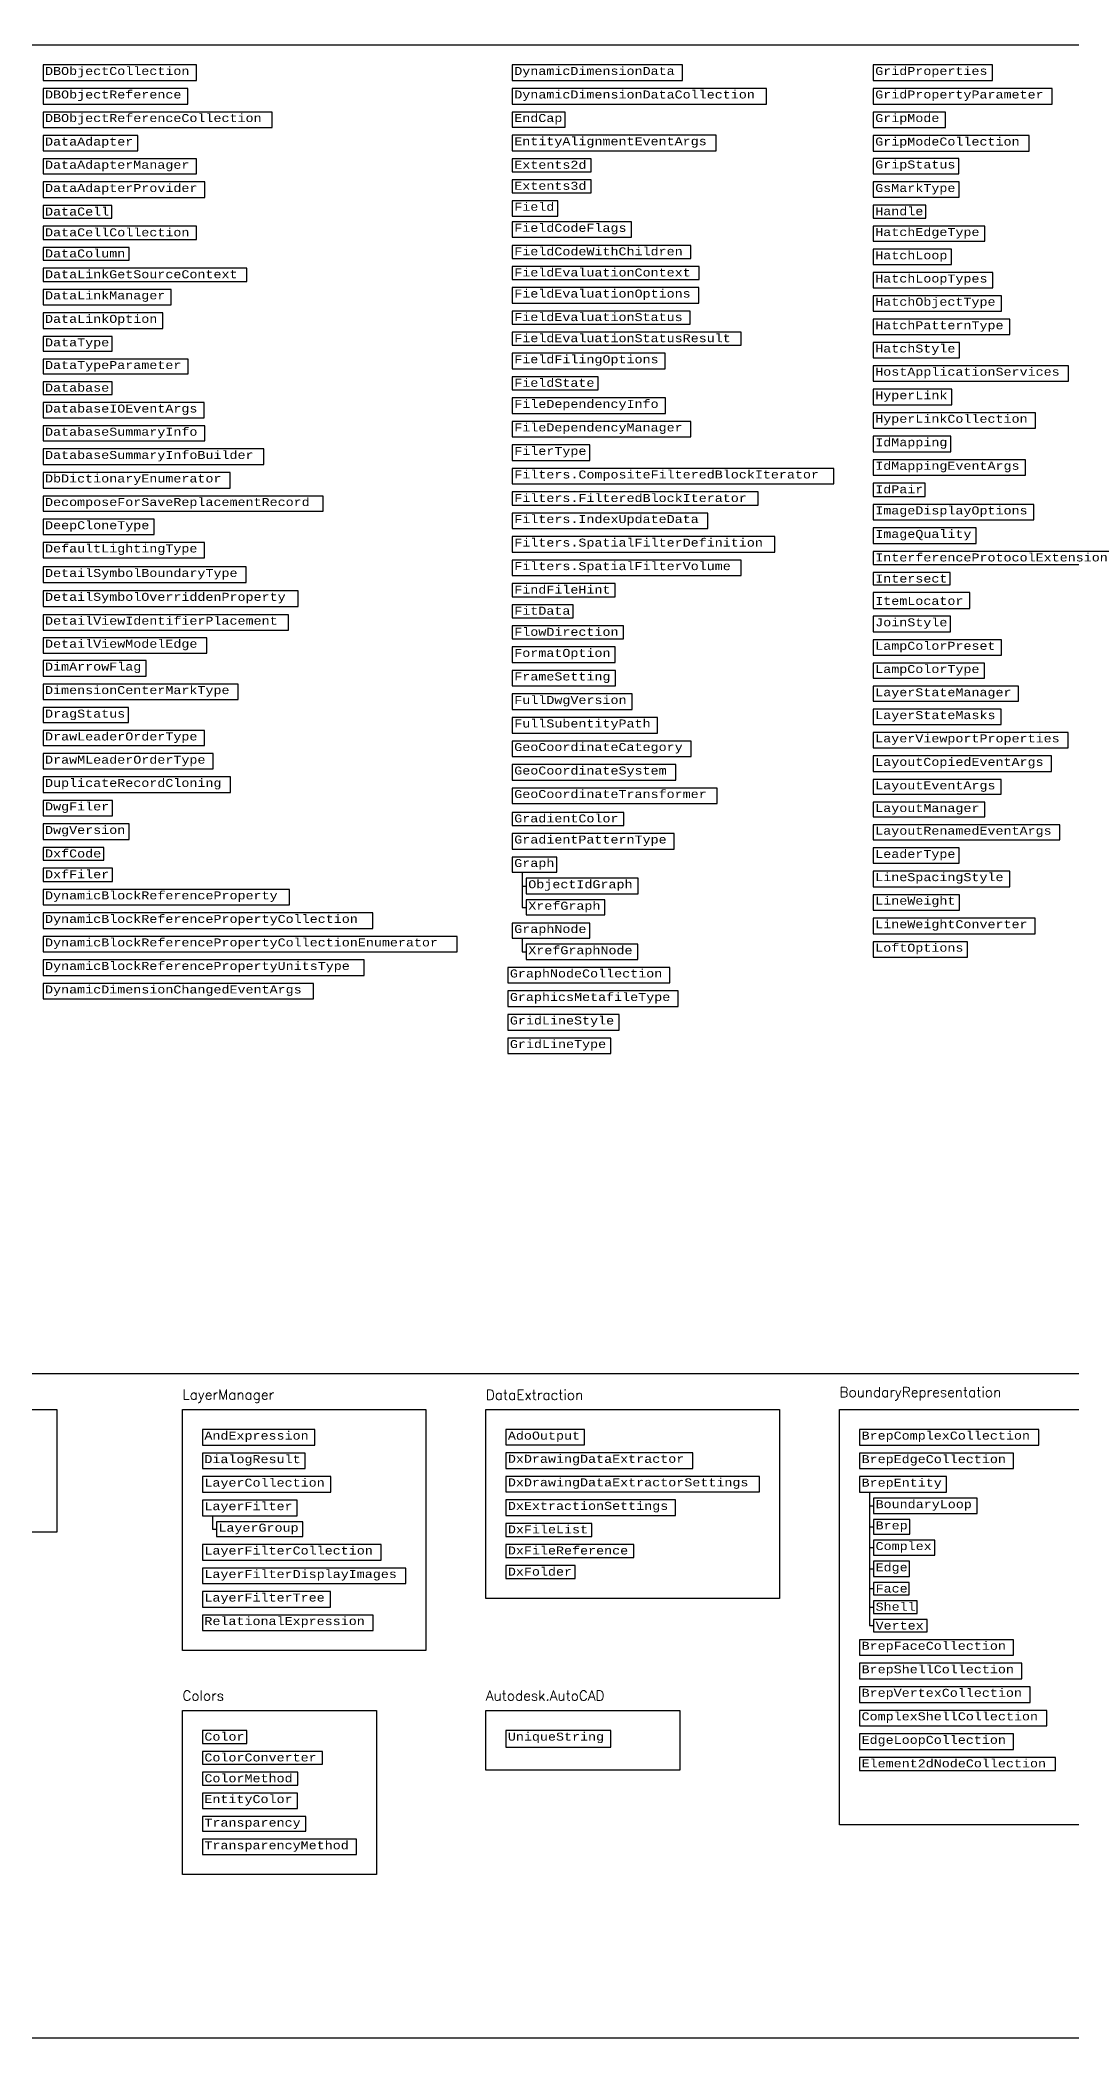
# Model space of a CAD drawing. Header units: inches. Extents: x 349 to 921, y -344 to 10.
# Drawn here: x 703.9 to 755.4, y -185.2 to -85.4 of the extents above; entities that cross this region are included whole.
import ezdxf

# ---------------------------------------------------------------- set-up
doc = ezdxf.new("R2010")
doc.units = ezdxf.units.IN
doc.header["$MEASUREMENT"] = 0
doc.layers.add('Managed classes', color=3, linetype='Continuous')
doc.layers.add('ObjectARX 2009 Managed classes', color=7, linetype='Continuous')
doc.styles.add('Categories', font='romanc.shx', dxfattribs={"height": 0.5})
doc.styles.add('PureManaged', font='cour.ttf', dxfattribs={"height": 0.4})
doc.styles.get("Standard").update_dxf_attribs({"font": 'cour.ttf'})

msp = doc.modelspace()

# ---------------------------------------------------------------- linework, layer by layer
for p, q in [((727.973, -126.968), (727.973, -128.724)), ((727.973, -127.656), (728.173, -127.656)), ((727.973, -128.724), (728.173, -128.724)), ((727.973, -130.266), (727.973, -130.946)), ((727.973, -130.946), (728.173, -130.946)), ((745.334, -157.95), (745.334, -164.622)), ((745.334, -158.63), (745.534, -158.63)), ((712.484, -159.125), (712.484, -159.796)), ((745.334, -159.677), (745.534, -159.677)), ((712.484, -159.796), (712.684, -159.796)), ((745.334, -160.723), (745.534, -160.723)), ((745.334, -161.784), (745.534, -161.784)), ((745.334, -162.77), (745.534, -162.77)), ((745.334, -163.696), (745.534, -163.696)), ((745.334, -164.622), (745.534, -164.622))]:
    msp.add_line(p, q)
for points in [[(636.228, 1.1), (920.942, 1.1), (920.942, -185.231), (636.229, -185.231)], [(639.228, -85.623), (828.151, -85.623), (828.151, -152.038), (639.229, -152.038)], [(704.019, -86.623), (704.019, -87.398), (711.688, -87.398), (711.688, -86.623)], [(727.473, -86.623), (727.473, -87.398), (735.982, -87.398), (735.982, -86.623)], [(745.516, -86.623), (745.516, -87.398), (751.484, -87.398), (751.484, -86.623)], [(704.019, -87.798), (704.019, -88.574), (711.254, -88.574), (711.254, -87.798)], [(727.473, -87.798), (727.473, -88.574), (740.184, -88.574), (740.184, -87.798)], [(745.516, -87.798), (745.516, -88.574), (754.457, -88.574), (754.457, -87.798)], [(704.019, -88.974), (704.019, -89.749), (715.469, -89.749), (715.469, -88.974)], [(727.473, -88.974), (727.473, -89.735), (730.124, -89.735), (730.124, -88.974)], [(745.516, -88.974), (745.516, -89.749), (749.135, -89.749), (749.135, -88.974)], [(704.019, -90.149), (704.019, -90.91), (708.748, -90.91), (708.748, -90.149)], [(727.473, -90.135), (727.473, -90.91), (737.657, -90.91), (737.657, -90.135)], [(745.516, -90.149), (745.516, -90.925), (753.314, -90.925), (753.314, -90.149)], [(704.019, -91.31), (704.019, -92.071), (711.689, -92.071), (711.689, -91.31)], [(727.473, -91.31), (727.473, -91.961), (731.413, -91.961), (731.413, -91.31)], [(745.516, -91.296), (745.516, -92.071), (749.803, -92.071), (749.803, -91.296)], [(704.019, -92.471), (704.019, -93.247), (712.109, -93.247), (712.109, -92.471)], [(727.473, -92.361), (727.473, -93.011), (731.413, -93.011), (731.413, -92.361)], [(745.516, -92.471), (745.516, -93.232), (749.82, -93.232), (749.82, -92.471)], [(704.019, -93.647), (704.019, -94.287), (707.463, -94.287), (707.463, -93.647)], [(727.473, -93.407), (727.473, -94.183), (729.748, -94.183), (729.748, -93.407)], [(745.516, -93.632), (745.516, -94.273), (748.146, -94.273), (748.146, -93.632)], [(704.019, -94.687), (704.019, -95.342), (711.688, -95.342), (711.688, -94.687)], [(727.473, -94.462), (727.473, -95.237), (733.431, -95.237), (733.431, -94.462)], [(745.516, -94.673), (745.516, -95.434), (751.088, -95.434), (751.088, -94.673)], [(704.019, -95.742), (704.019, -96.382), (708.327, -96.382), (708.327, -95.742)], [(727.473, -95.637), (727.473, -96.292), (736.402, -96.292), (736.402, -95.637)], [(745.516, -95.834), (745.516, -96.595), (749.421, -96.595), (749.421, -95.834)], [(704.019, -96.782), (704.019, -97.437), (714.199, -97.437), (714.199, -96.782)], [(727.473, -96.692), (727.473, -97.347), (736.813, -97.347), (736.813, -96.692)], [(704.019, -97.837), (704.019, -98.612), (710.428, -98.612), (710.428, -97.837)], [(727.473, -97.747), (727.473, -98.522), (736.792, -98.522), (736.792, -97.747)], [(745.516, -96.995), (745.516, -97.756), (751.491, -97.756), (751.491, -96.995)], [(745.516, -98.156), (745.516, -98.931), (751.928, -98.931), (751.928, -98.156)], [(704.019, -99.012), (704.019, -99.787), (710.007, -99.787), (710.007, -99.012)], [(727.473, -98.922), (727.473, -99.577), (736.372, -99.577), (736.372, -98.922)], [(745.516, -99.331), (745.516, -100.092), (752.348, -100.092), (752.348, -99.331)], [(704.019, -100.187), (704.019, -100.919), (707.472, -100.919), (707.472, -100.187)], [(727.473, -99.977), (727.473, -100.632), (738.914, -100.632), (738.914, -99.977)], [(745.516, -100.492), (745.516, -101.253), (749.827, -101.253), (749.827, -100.492)], [(704.019, -101.319), (704.019, -102.051), (711.269, -102.051), (711.269, -101.319)], [(727.473, -101.032), (727.473, -101.807), (735.111, -101.807), (735.111, -101.032)], [(745.516, -101.653), (745.516, -102.428), (755.273, -102.428), (755.273, -101.653)], [(704.019, -102.451), (704.019, -103.092), (707.472, -103.092), (707.472, -102.451)], [(727.473, -102.207), (727.473, -102.862), (731.767, -102.862), (731.767, -102.207)], [(745.516, -102.828), (745.516, -103.604), (749.441, -103.604), (749.441, -102.828)], [(704.019, -103.492), (704.019, -104.253), (712.078, -104.253), (712.078, -103.492)], [(727.473, -103.262), (727.473, -104.037), (735.133, -104.037), (735.133, -103.262)], [(704.019, -104.653), (704.019, -105.414), (712.099, -105.414), (712.099, -104.653)], [(727.473, -104.437), (727.473, -105.212), (736.403, -105.212), (736.403, -104.437)], [(745.516, -104.004), (745.516, -104.779), (753.622, -104.779), (753.622, -104.004)], [(704.019, -105.814), (704.019, -106.589), (715.05, -106.589), (715.05, -105.814)], [(727.473, -105.612), (727.473, -106.388), (731.347, -106.388), (731.347, -105.612)], [(745.516, -105.179), (745.516, -105.955), (749.392, -105.955), (749.392, -105.179)], [(727.473, -106.788), (727.473, -107.563), (743.546, -107.563), (743.546, -106.788)], [(745.516, -106.355), (745.516, -107.13), (753.13, -107.13), (753.13, -106.355)], [(704.019, -106.989), (704.019, -107.765), (713.37, -107.765), (713.37, -106.989)], [(745.516, -107.53), (745.516, -108.185), (748.119, -108.185), (748.119, -107.53)], [(704.019, -108.165), (704.019, -108.926), (718.019, -108.926), (718.019, -108.165)], [(727.473, -107.963), (727.473, -108.618), (739.765, -108.618), (739.765, -107.963)], [(745.516, -108.585), (745.516, -109.36), (753.55, -109.36), (753.55, -108.585)], [(704.019, -109.326), (704.019, -110.087), (709.573, -110.087), (709.573, -109.326)], [(727.473, -109.018), (727.473, -109.793), (737.242, -109.793), (737.242, -109.018)], [(745.516, -109.76), (745.516, -110.535), (750.662, -110.535), (750.662, -109.76)], [(704.019, -110.487), (704.019, -111.262), (712.094, -111.262), (712.094, -110.487)], [(727.473, -110.193), (727.473, -110.969), (740.604, -110.969), (740.604, -110.193)], [(704.019, -111.712), (704.019, -112.488), (714.176, -112.488), (714.176, -111.712)], [(727.473, -111.369), (727.473, -112.144), (738.91, -112.144), (738.91, -111.369)], [(745.516, -110.935), (745.516, -111.59), (757.782, -111.59), (757.782, -110.935)], [(727.473, -112.544), (727.473, -113.199), (732.611, -113.199), (732.611, -112.544)], [(745.516, -111.99), (745.516, -112.601), (749.369, -112.601), (749.369, -111.99)], [(704.019, -112.904), (704.019, -113.679), (716.769, -113.679), (716.769, -112.904)], [(727.473, -113.599), (727.473, -114.253), (730.52, -114.253), (730.52, -113.599)], [(745.516, -112.991), (745.516, -113.787), (750.341, -113.787), (750.341, -112.991)], [(704.019, -114.096), (704.019, -114.871), (716.288, -114.871), (716.288, -114.096)], [(727.473, -114.653), (727.473, -115.308), (733.041, -115.308), (733.041, -114.653)], [(745.516, -114.177), (745.516, -114.952), (749.385, -114.952), (749.385, -114.177)], [(704.019, -115.249), (704.019, -116.024), (712.21, -116.024), (712.21, -115.249)], [(727.473, -115.708), (727.473, -116.484), (732.621, -116.484), (732.621, -115.708)], [(745.516, -115.352), (745.516, -116.113), (751.925, -116.113), (751.925, -115.352)], [(704.019, -116.389), (704.019, -117.164), (709.18, -117.164), (709.18, -116.389)], [(745.516, -116.513), (745.516, -117.274), (751.08, -117.274), (751.08, -116.513)], [(704.019, -117.564), (704.019, -118.34), (713.775, -118.34), (713.775, -117.564)], [(727.473, -116.884), (727.473, -117.659), (732.634, -117.659), (732.634, -116.884)], [(745.516, -117.674), (745.516, -118.415), (752.776, -118.415), (752.776, -117.674)], [(704.019, -118.74), (704.019, -119.481), (708.296, -119.481), (708.296, -118.74)], [(727.473, -118.059), (727.473, -118.834), (733.461, -118.834), (733.461, -118.059)], [(745.516, -118.815), (745.516, -119.577), (751.904, -119.577), (751.904, -118.815)], [(727.473, -119.234), (727.473, -120.01), (734.729, -120.01), (734.729, -119.234)], [(704.019, -119.881), (704.019, -120.642), (712.094, -120.642), (712.094, -119.881)], [(727.473, -120.41), (727.473, -121.185), (736.421, -121.185), (736.421, -120.41)], [(745.516, -119.977), (745.516, -120.752), (755.265, -120.752), (755.265, -119.977)], [(704.019, -121.042), (704.019, -121.803), (712.515, -121.803), (712.515, -121.042)], [(727.473, -121.585), (727.473, -122.36), (735.644, -122.36), (735.644, -121.585)], [(745.516, -121.152), (745.516, -121.927), (754.425, -121.927), (754.425, -121.152)], [(704.019, -122.203), (704.019, -122.978), (713.382, -122.978), (713.382, -122.203)], [(727.473, -122.76), (727.473, -123.536), (737.719, -123.536), (737.719, -122.76)], [(745.516, -122.327), (745.516, -123.059), (751.904, -123.059), (751.904, -122.327)], [(704.019, -123.378), (704.019, -124.154), (707.487, -124.154), (707.487, -123.378)], [(745.516, -123.459), (745.516, -124.191), (751.095, -124.191), (751.095, -123.459)], [(704.019, -124.554), (704.019, -125.329), (708.327, -125.329), (708.327, -124.554)], [(727.473, -123.977), (727.473, -124.632), (733.053, -124.632), (733.053, -123.977)], [(745.516, -124.591), (745.516, -125.352), (754.845, -125.352), (754.845, -124.591)], [(704.019, -125.729), (704.019, -126.37), (707.052, -126.37), (707.052, -125.729)], [(727.473, -125.032), (727.473, -125.807), (735.559, -125.807), (735.559, -125.032)], [(745.516, -125.752), (745.516, -126.513), (749.82, -126.513), (749.82, -125.752)], [(704.019, -126.77), (704.019, -127.424), (707.487, -127.424), (707.487, -126.77)], [(727.473, -126.207), (727.473, -126.968), (729.698, -126.968), (729.698, -126.207)], [(728.173, -127.268), (728.173, -128.044), (733.767, -128.044), (733.767, -127.268)], [(745.516, -126.913), (745.516, -127.689), (752.341, -127.689), (752.341, -126.913)], [(704.019, -127.824), (704.019, -128.6), (716.332, -128.6), (716.332, -127.824)], [(728.173, -128.344), (728.173, -129.105), (732.095, -129.105), (732.095, -128.344)], [(745.516, -128.089), (745.516, -128.864), (749.824, -128.864), (749.824, -128.089)], [(704.019, -129), (704.019, -129.775), (720.511, -129.775), (720.511, -129)], [(727.473, -129.505), (727.473, -130.266), (731.357, -130.266), (731.357, -129.505)], [(745.516, -129.264), (745.516, -130.039), (753.616, -130.039), (753.616, -129.264)], [(704.019, -130.175), (704.019, -130.95), (724.714, -130.95), (724.714, -130.175)], [(728.173, -130.566), (728.173, -131.327), (733.754, -131.327), (733.754, -130.566)], [(745.516, -130.439), (745.516, -131.215), (750.223, -131.215), (750.223, -130.439)], [(704.019, -131.35), (704.019, -132.126), (720.078, -132.126), (720.078, -131.35)], [(727.254, -131.727), (727.254, -132.502), (735.353, -132.502), (735.353, -131.727)], [(704.019, -132.526), (704.019, -133.301), (717.54, -133.301), (717.54, -132.526)], [(727.254, -132.902), (727.254, -133.677), (735.759, -133.677), (735.759, -132.902)], [(727.254, -134.077), (727.254, -134.853), (732.818, -134.853), (732.818, -134.077)], [(727.254, -135.253), (727.254, -136.028), (732.398, -136.028), (732.398, -135.253)], [(688.286, -153.823), (704.708, -153.823), (704.708, -159.947), (688.286, -159.947)], [(710.984, -153.823), (723.153, -153.823), (723.153, -165.868), (710.984, -165.868)], [(726.153, -153.823), (740.834, -153.823), (740.834, -163.26), (726.153, -163.26)], [(743.834, -153.823), (783.64, -153.823), (783.64, -174.583), (743.834, -174.583)], [(711.984, -154.823), (711.984, -155.599), (717.6, -155.599), (717.6, -154.823)], [(727.153, -154.823), (727.153, -155.584), (731.079, -155.584), (731.079, -154.823)], [(744.834, -154.823), (744.834, -155.599), (753.787, -155.599), (753.787, -154.823)], [(711.984, -155.999), (711.984, -156.774), (717.122, -156.774), (717.122, -155.999)], [(727.153, -155.984), (727.153, -156.76), (736.504, -156.76), (736.504, -155.984)], [(744.834, -155.999), (744.834, -156.774), (752.527, -156.774), (752.527, -155.999)], [(711.984, -157.174), (711.984, -157.95), (718.402, -157.95), (718.402, -157.174)], [(727.153, -157.16), (727.153, -157.935), (739.834, -157.935), (739.834, -157.16)], [(744.834, -157.174), (744.834, -157.95), (749.187, -157.95), (749.187, -157.174)], [(711.984, -158.35), (711.984, -159.125), (716.723, -159.125), (716.723, -158.35)], [(727.153, -158.335), (727.153, -159.111), (735.632, -159.111), (735.632, -158.335)], [(745.534, -158.25), (745.534, -159.011), (750.706, -159.011), (750.706, -158.25)], [(712.684, -159.425), (712.684, -160.166), (717.001, -160.166), (717.001, -159.425)], [(727.153, -159.511), (727.153, -160.165), (731.451, -160.165), (731.451, -159.511)], [(745.534, -159.311), (745.534, -160.043), (747.344, -160.043), (747.344, -159.311)], [(711.984, -160.566), (711.984, -161.342), (720.923, -161.342), (720.923, -160.566)], [(727.153, -160.565), (727.153, -161.22), (733.548, -161.22), (733.548, -160.565)], [(745.534, -160.343), (745.534, -161.104), (748.598, -161.104), (748.598, -160.343)], [(711.984, -161.742), (711.984, -162.517), (722.153, -162.517), (722.153, -161.742)], [(727.153, -161.62), (727.153, -162.26), (730.621, -162.26), (730.621, -161.62)], [(745.534, -161.404), (745.534, -162.165), (747.33, -162.165), (747.33, -161.404)], [(745.534, -162.465), (745.534, -163.076), (747.306, -163.076), (747.306, -162.465)], [(711.984, -162.917), (711.984, -163.692), (718.388, -163.692), (718.388, -162.917)], [(745.534, -163.376), (745.534, -164.016), (747.708, -164.016), (747.708, -163.376)], [(711.984, -164.092), (711.984, -164.868), (720.517, -164.868), (720.517, -164.092)], [(745.534, -164.316), (745.534, -164.928), (748.215, -164.928), (748.215, -164.316)], [(744.834, -165.328), (744.834, -166.103), (752.527, -166.103), (752.527, -165.328)], [(744.834, -166.503), (744.834, -167.278), (752.947, -167.278), (752.947, -166.503)], [(744.834, -167.678), (744.834, -168.454), (753.367, -168.454), (753.367, -167.678)], [(710.984, -168.868), (720.686, -168.868), (720.686, -177.057), (710.984, -177.057)], [(726.153, -168.868), (735.856, -168.868), (735.856, -171.842), (726.153, -171.842)], [(744.834, -168.854), (744.834, -169.629), (754.194, -169.629), (754.194, -168.854)], [(711.984, -169.868), (711.984, -170.508), (714.202, -170.508), (714.202, -169.868)], [(727.153, -169.868), (727.153, -170.699), (732.402, -170.699), (732.402, -169.868)], [(744.834, -170.029), (744.834, -170.804), (752.526, -170.804), (752.526, -170.029)], [(711.984, -170.908), (711.984, -171.548), (717.983, -171.548), (717.983, -170.908)], [(744.834, -171.204), (744.834, -171.859), (754.627, -171.859), (754.627, -171.204)], [(711.984, -171.948), (711.984, -172.589), (716.751, -172.589), (716.751, -171.948)], [(711.984, -172.989), (711.984, -173.764), (716.736, -173.764), (716.736, -172.989)], [(711.984, -174.164), (711.984, -174.896), (717.159, -174.896), (717.159, -174.164)], [(711.984, -175.296), (711.984, -176.057), (719.686, -176.057), (719.686, -175.296)]]:
    msp.add_lwpolyline(points, close=True)

# ---------------------------------------------------------------- texts
at = {"color": 1, "char_height": 0.5, "attachment_point": 1, "style": 'Categories'}
for s, insert, width in [('BoundaryRepresentation', (743.834, -152.699), 28.57236), ('LayerManager', (710.984, -152.823), 5.48556), ('DataExtraction', (726.153, -152.836), 14.68034), ('Colors', (710.984, -167.868), 5.6477), ('Autodesk.AutoCAD', (726.153, -167.868), 5.6477)]:
    msp.add_mtext(s, dxfattribs=dict(at, insert=insert, width=width))
at = {"layer": 'Managed classes', "char_height": 0.4, "attachment_point": 1, "style": 'PureManaged'}
for s, insert in [('{\\Fcourier new;DBObjectCollection}', (704.119, -86.723)), ('{\\Fcourier new;DynamicDimensionData}', (727.573, -86.723)), ('{\\Fcourier new;GridProperties}', (745.616, -86.723)), ('{\\Fcourier new;DBObjectReference}', (704.119, -87.898)), ('{\\Fcourier new;DynamicDimensionDataCollection}', (727.573, -87.898)), ('{\\Fcourier new;GridPropertyParameter}', (745.616, -87.898)), ('{\\Fcourier new;DBObjectReferenceCollection}', (704.119, -89.074)), ('{\\Fcourier new;EndCap}', (727.573, -89.074)), ('{\\Fcourier new|c0;GripMode}', (745.616, -89.074)), ('{\\Fcourier new;DataAdapter}', (704.119, -90.249)), ('{\\Fcourier new;EntityAlignmentEventArgs}', (727.573, -90.235)), ('{\\Fcourier new|c0;GripModeCollection}', (745.616, -90.249)), ('{\\Fcourier new;DataAdapterManager}', (704.119, -91.41)), ('{\\Fcourier new;Extents2d}', (727.573, -91.41)), ('{\\Fcourier new;GripStatus}', (745.616, -91.396)), ('{\\Fcourier new;DataAdapterProvider}', (704.119, -92.571)), ('{\\Fcourier new;Extents3d}', (727.573, -92.461)), ('{\\Fcourier new;GsMarkType}', (745.616, -92.571)), ('{\\Fcourier new;DataCell}', (704.119, -93.747)), ('{\\Fcourier new|c0;Field}', (727.573, -93.507)), ('{\\Fcourier new;Handle}', (745.616, -93.732)), ('{\\Fcourier new;DataCellCollection}', (704.119, -94.787)), ('{\\Fcourier new;FieldCodeFlags}', (727.573, -94.562)), ('{\\Fcourier new;HatchEdgeType}', (745.616, -94.773)), ('{\\Fcourier new;DataColumn}', (704.119, -95.842)), ('{\\Fcourier new;FieldCodeWithChildren}', (727.573, -95.737)), ('{\\Fcourier new;DataLinkGetSourceContext}', (704.119, -96.882)), ('{\\Fcourier new;FieldEvaluationContext}', (727.573, -96.792)), ('{\\Fcourier new;HatchLoop}', (745.616, -95.934)), ('{\\Fcourier new;FieldEvaluationOptions}', (727.573, -97.847)), ('{\\Fcourier new;HatchLoopTypes}', (745.616, -97.095)), ('{\\Fcourier new;DataLinkManager}', (704.119, -97.937)), ('{\\Fcourier new;HatchObjectType}', (745.616, -98.256)), ('{\\Fcourier new;DataLinkOption}', (704.119, -99.112)), ('{\\Fcourier new;FieldEvaluationStatus}', (727.573, -99.022)), ('{\\Fcourier new;HatchPatternType}', (745.616, -99.431)), ('{\\Fcourier new;DataType}', (704.119, -100.287)), ('{\\Fcourier new;FieldEvaluationStatusResult}', (727.573, -100.077)), ('{\\Fcourier new;HatchStyle}', (745.616, -100.592)), ('{\\Fcourier new;DataTypeParameter}', (704.119, -101.419)), ('{\\Fcourier new;FieldFilingOptions}', (727.573, -101.132)), ('{\\Fcourier new;HostApplicationServices}', (745.616, -101.753)), ('{\\Fcourier new;Database}', (704.119, -102.551)), ('{\\Fcourier new;FieldState}', (727.573, -102.307)), ('{\\Fcourier new;DatabaseIOEventArgs}', (704.119, -103.592)), ('{\\Fcourier new;FileDependencyInfo}', (727.573, -103.362)), ('{\\Fcourier new;HyperLink}', (745.616, -102.928)), ('{\\Fcourier new;DatabaseSummaryInfo}', (704.119, -104.753)), ('{\\Fcourier new;FileDependencyManager}', (727.573, -104.537)), ('{\\Fcourier new;HyperLinkCollection}', (745.616, -104.104)), ('{\\Fcourier new;FilerType}', (727.573, -105.712)), ('{\\Fcourier new;IdMapping}', (745.616, -105.279)), ('{\\Fcourier new;DatabaseSummaryInfoBuilder}', (704.119, -105.914)), ('{\\Fcourier new;Filters.CompositeFilteredBlockIterator}', (727.573, -106.888)), ('{\\Fcourier new;IdMappingEventArgs}', (745.616, -106.455)), ('{\\Fcourier new;DbDictionaryEnumerator}', (704.119, -107.089)), ('{\\Fcourier new;IdPair}', (745.616, -107.63)), ('{\\Fcourier new;DecomposeForSaveReplacementRecord}', (704.119, -108.265)), ('{\\Fcourier new;Filters.FilteredBlockIterator}', (727.573, -108.063)), ('{\\Fcourier new;ImageDisplayOptions}', (745.616, -108.685)), ('{\\Fcourier new;DeepCloneType}', (704.119, -109.426)), ('{\\Fcourier new;Filters.IndexUpdateData}', (727.573, -109.118)), ('{\\Fcourier new;ImageQuality}', (745.616, -109.86)), ('{\\Fcourier new;DefaultLightingType}', (704.119, -110.587)), ('{\\Fcourier new;Filters.SpatialFilterDefinition}', (727.573, -110.293)), ('{\\Fcourier new|c0;DetailSymbolBoundaryType}', (704.119, -111.812)), ('{\\Fcourier new;Filters.SpatialFilterVolume}', (727.573, -111.469)), ('{\\Fcourier new;InterferenceProtocolExtension}', (745.616, -111.035)), ('{\\Fcourier new;FindFileHint}', (727.573, -112.644)), ('{\\Fcourier new;Intersect}', (745.616, -112.09)), ('{\\Fcourier new|c0;DetailSymbolOverriddenProperty}', (704.119, -113.004)), ('{\\Fcourier new;FitData}', (727.573, -113.699)), ('{\\Fcourier new|c0;ItemLocator}', (745.616, -113.208)), ('{\\Fcourier new|c0;DetailViewIdentifierPlacement}', (704.119, -114.196)), ('{\\Fcourier new;FlowDirection}', (727.573, -114.753)), ('{\\Fcourier new;JoinStyle}', (745.616, -114.277)), ('{\\Fcourier new|c0;DetailViewModelEdge}', (704.119, -115.349)), ('{\\Fcourier new;FormatOption}', (727.573, -115.808)), ('{\\Fcourier new;LampColorPreset}', (745.616, -115.452)), ('{\\Fcourier new;DimArrowFlag}', (704.119, -116.489)), ('{\\Fcourier new;LampColorType}', (745.616, -116.613)), ('{\\Fcourier new;DimensionCenterMarkType}', (704.119, -117.664)), ('{\\Fcourier new;FrameSetting}', (727.573, -116.984)), ('{\\Fcourier new;LayerStateManager}', (745.616, -117.774)), ('{\\Fcourier new;FullDwgVersion}', (727.573, -118.159)), ('{\\Fcourier new;DragStatus}', (704.119, -118.84)), ('{\\Fcourier new;FullSubentityPath}', (727.573, -119.334)), ('{\\Fcourier new;LayerStateMasks}', (745.616, -118.915)), ('{\\Fcourier new;DrawLeaderOrderType}', (704.119, -119.981)), ('{\\Fcourier new|c0;GeoCoordinateCategory}', (727.573, -120.51)), ('{\\Fcourier new;LayerViewportProperties}', (745.616, -120.077)), ('{\\Fcourier new;DrawMLeaderOrderType}', (704.119, -121.142)), ('{\\Fcourier new|c0;GeoCoordinateSystem}', (727.573, -121.685)), ('{\\Fcourier new;LayoutCopiedEventArgs}', (745.616, -121.252)), ('{\\Fcourier new;DuplicateRecordCloning}', (704.119, -122.303)), ('{\\Fcourier new|c0;GeoCoordinateTransformer}', (727.573, -122.86)), ('{\\Fcourier new;LayoutEventArgs}', (745.616, -122.427)), ('{\\Fcourier new;DwgFiler}', (704.119, -123.478)), ('{\\Fcourier new;LayoutManager}', (745.616, -123.559)), ('{\\Fcourier new;DwgVersion}', (704.119, -124.654)), ('{\\Fcourier new;GradientColor}', (727.573, -124.077)), ('{\\Fcourier new;LayoutRenamedEventArgs}', (745.616, -124.691)), ('{\\Fcourier new;DxfCode}', (704.119, -125.829)), ('{\\Fcourier new;GradientPatternType}', (727.573, -125.132)), ('{\\Fcourier new;LeaderType}', (745.616, -125.852)), ('{\\Fcourier new;Graph}', (727.573, -126.307)), ('{\\Fcourier new;DxfFiler}', (704.119, -126.87)), ('{\\Fcourier new;ObjectIdGraph}', (728.273, -127.368)), ('{\\Fcourier new;LineSpacingStyle}', (745.616, -127.013)), ('{\\Fcourier new;DynamicBlockReferenceProperty}', (704.119, -127.924)), ('{\\Fcourier new;XrefGraph}', (728.273, -128.444)), ('{\\Fcourier new;LineWeight}', (745.616, -128.189)), ('{\\Fcourier new;DynamicBlockReferencePropertyCollection}', (704.119, -129.1)), ('{\\Fcourier new;GraphNode}', (727.573, -129.605)), ('{\\Fcourier new;LineWeightConverter}', (745.616, -129.364)), ('{\\Fcourier new;DynamicBlockReferencePropertyCollectionEnumerator}', (704.119, -130.275)), ('{\\Fcourier new;XrefGraphNode}', (728.273, -130.666)), ('{\\Fcourier new;LoftOptions}', (745.616, -130.539)), ('{\\Fcourier new;DynamicBlockReferencePropertyUnitsType}', (704.119, -131.45)), ('{\\Fcourier new;GraphNodeCollection}', (727.354, -131.827)), ('{\\Fcourier new|c0;DynamicDimensionChangedEventArgs}', (704.119, -132.626)), ('{\\Fcourier new;GraphicsMetafileType}', (727.354, -133.002)), ('{\\Fcourier new;GridLineStyle}', (727.354, -134.177)), ('{\\Fcourier new;GridLineType}', (727.354, -135.353)), ('{\\Fcourier new;AndExpression}', (712.084, -154.923)), ('{\\Fcourier new;DialogResult}', (712.084, -156.099)), ('{\\Fcourier new;LayerCollection}', (712.084, -157.274)), ('{\\Fcourier new;LayerFilter}', (712.084, -158.45)), ('{\\Fcourier new;LayerGroup}', (712.784, -159.525)), ('{\\Fcourier new;LayerFilterCollection}', (712.084, -160.666)), ('{\\Fcourier new;LayerFilterDisplayImages}', (712.084, -161.842)), ('{\\Fcourier new;LayerFilterTree}', (712.084, -163.017)), ('{\\Fcourier new;RelationalExpression}', (712.084, -164.192)), ('{\\Fcourier new;Color}', (712.084, -169.968)), ('{\\Fcourier new|c0;UniqueString}', (727.253, -169.968)), ('{\\Fcourier new;ColorConverter}', (712.084, -171.008)), ('{\\Fcourier new;ColorMethod}', (712.084, -172.048)), ('{\\Fcourier new;EntityColor}', (712.084, -173.089)), ('{\\Fcourier new;Transparency}', (712.084, -174.264)), ('{\\Fcourier new;TransparencyMethod}', (712.084, -175.396))]:
    msp.add_mtext(s, dxfattribs=dict(at, insert=insert))
at = {"layer": 'ObjectARX 2009 Managed classes', "color": 3, "char_height": 0.4, "attachment_point": 1}
for s, insert in [('{\\Fcourier new;AdoOutput}', (727.253, -154.923)), ('{\\Fcourier new;BrepComplexCollection}', (744.934, -154.923)), ('{\\Fcourier new;DxDrawingDataExtractor}', (727.253, -156.084)), ('{\\Fcourier new;BrepEdgeCollection}', (744.934, -156.099)), ('{\\Fcourier new;DxDrawingDataExtractorSettings}', (727.253, -157.26)), ('{\\Fcourier new;BrepEntity}', (744.934, -157.274)), ('{\\Fcourier new;DxExtractionSettings}', (727.253, -158.435)), ('{\\Fcourier new;BoundaryLoop}', (745.634, -158.35)), ('{\\Fcourier new;DxFileList}', (727.253, -159.611)), ('{\\Fcourier new;Brep}', (745.634, -159.411)), ('{\\Fcourier new;DxFileReference}', (727.253, -160.665)), ('{\\Fcourier new;Complex}', (745.634, -160.443)), ('{\\Fcourier new;DxFolder}', (727.253, -161.72)), ('{\\Fcourier new;Edge}', (745.634, -161.504)), ('{\\Fcourier new;Face}', (745.634, -162.565)), ('{\\Fcourier new;Shell}', (745.634, -163.476)), ('{\\Fcourier new;Vertex}', (745.634, -164.416)), ('{\\Fcourier new;BrepFaceCollection}', (744.934, -165.428)), ('{\\Fcourier new;BrepShellCollection}', (744.934, -166.603)), ('{\\Fcourier new;BrepVertexCollection}', (744.934, -167.778)), ('{\\Fcourier new;ComplexShellCollection}', (744.934, -168.954)), ('{\\Fcourier new;EdgeLoopCollection}', (744.934, -170.129)), ('{\\Fcourier new;Element2dNodeCollection}', (744.934, -171.304))]:
    msp.add_mtext(s, dxfattribs=dict(at, insert=insert))

doc.saveas('drawing.dxf')
